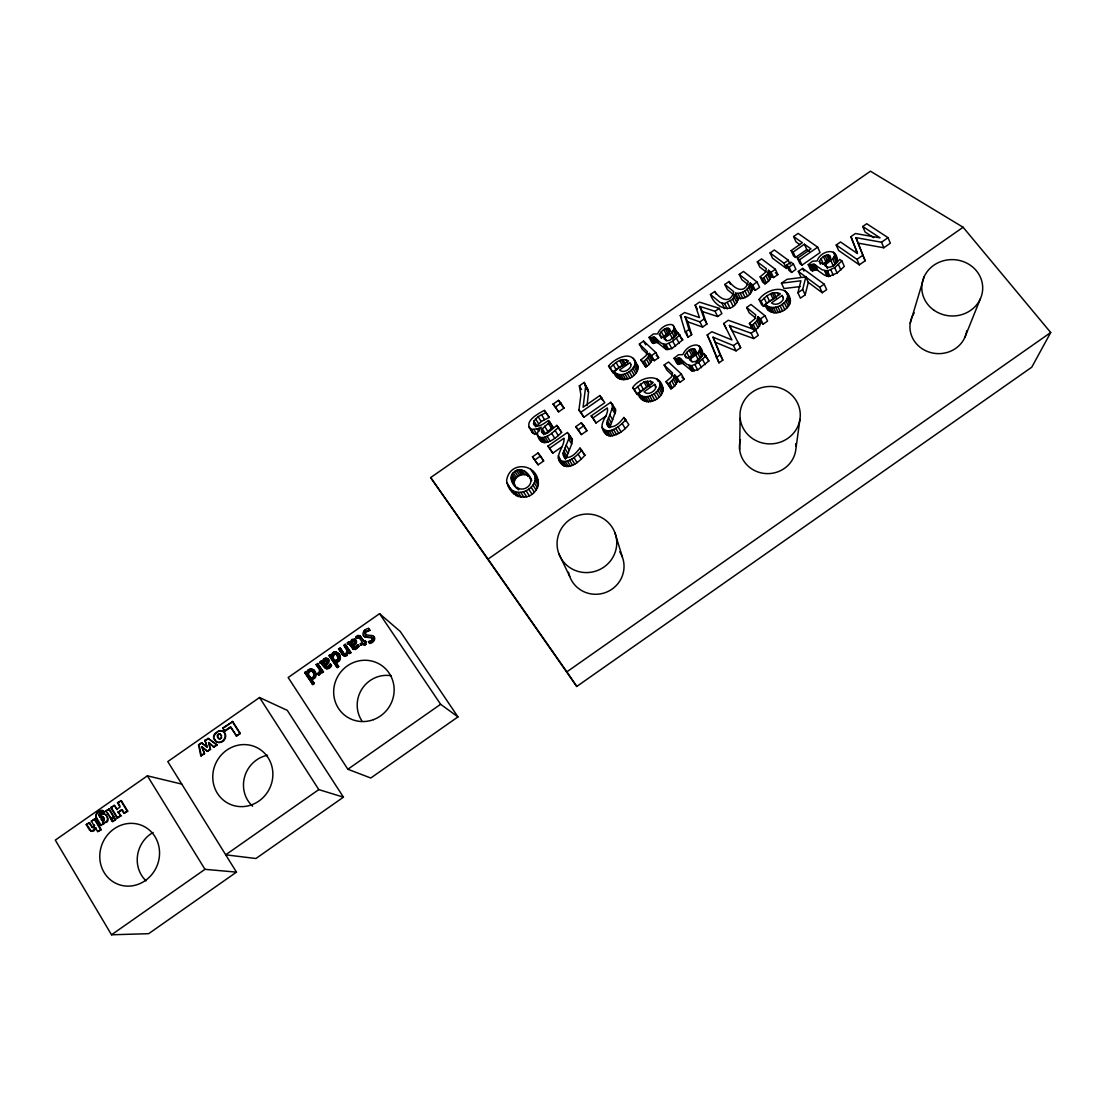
<?xml version="1.0" encoding="UTF-8"?>
<svg xmlns="http://www.w3.org/2000/svg" width="1106" height="1106" viewBox="0 0 1106 1106"><rect width="100%" height="100%" fill="white"/><g stroke="black" fill="none" stroke-linecap="round" stroke-linejoin="round"><path stroke-width="1.5" d="M318.487 674.84L320.173 673.098L320.422 671.093L321.957 672.918L323.436 671.895L317.616 663.559L316.15 664.595L320.159 670.195L319.51 672.89L317.588 673.485L318.487 674.84L320.242 674.218L320.975 671.425M739.638 449.451L740.135 418.262M333.805 652.084L331.482 656.079C330.943 653.01 334.924 650.466 337.344 652.609L337.524 652.747C342.348 654.793 340.786 664.084 335.159 661.651C339.915 662.743 341.491 656.065 338.187 653.397L338.726 653.757M313.745 670.084L313.039 669.6C310.579 667.485 306.597 670.001 307.136 673.084L306.141 671.577L304.662 672.614L312.86 684.586L314.339 683.549L311.353 679.001C316.966 680.121 317.574 671.743 313.178 669.752L314.394 670.748M307.703 673.402L307.427 671.024M318.943 672.572L319.606 669.863M612.655 404.257L612.074 408.708L606.821 422.63L609.807 427.704L615.544 411.363L615.6 409.331L610.747 402.266L591.157 415.925L596.01 422.99L606.406 415.732M353.934 647.397L355.62 647.95L352.8 645.89L355.883 642.71L354.929 639.171L351.874 639.379L350.118 642.351L348.528 641.812L347.063 643.07L349.275 643.844M352.8 645.89C355.51 646.443 358.565 640.706 354.929 639.171M569.327 434.478L568.636 439.013L563.078 453.156L566.175 458.147L571.705 444.018L572.383 439.469L567.516 432.418L547.899 446.105L552.779 453.156L561.889 446.796M328.634 659.522L328.095 659.176C330.57 663.102 319.855 670.056 328.841 662.314C330.625 657.628 322.593 656.66 322.551 661.595M364.593 633.544L365.823 631.194L369.943 630.282L365.561 632.273L365.906 635.245L365.091 633.932M584.272 382.413L585.599 386.962L583.083 407.243L599.867 395.533L604.816 402.681L583.885 417.266L578.936 410.132L580.885 394.911L579.35 385.842L584.272 382.413L588.544 391.953L587.065 405.473M760.154 276.79L762.684 282.085L765.02 283.896L768.559 281.242L770.813 277.551L770.951 275.588L768.449 270.279L767.509 274.122L763.942 277.675L762.49 278.588L760.154 276.79L765.38 272.435L766.334 268.675L757.32 261.832L761.564 258.873L775.361 269.27L777.864 274.578L773.564 277.578L770.951 275.588M753.255 324.417L755.868 329.74L759.532 326.063L760.527 322.012L757.928 316.689L756.933 320.74L753.255 324.417L751.776 325.344L749.398 323.394L754.762 318.901L755.771 314.934L746.619 307.496L750.974 304.454L764.993 315.749L767.578 321.099L763.168 324.169L760.527 322.012M344.671 656.356L342.348 654.669L338.56 648.946L340.026 647.909L344.09 653.881L345.749 654.019L347.146 650.494L343.717 645.337L345.183 644.314L351.003 652.637L349.524 653.66L348.017 651.807L347.007 654.807L344.16 655.996L346.786 655.83L347.892 652.982M346.772 652.664L347.657 650.853L345.1 646.996M538.263 485.465C540.074 463.912 509.811 459.211 506.617 480.488C509.064 498.64 531.627 504.239 538.263 485.465L535.083 480.502L534.972 475.691L532.553 471.17M772.292 293.035L777.269 292.703L780.38 293.809L765.131 304.44C767.951 318.569 789.49 312.804 790.431 300.873C788.537 282.887 766.278 288.846 759.062 299.491L761.633 304.8L763.638 306.403L769.458 301.067L774.822 298.371L772.292 293.035L766.914 295.744L761.066 301.081L763.638 306.403M371.533 640.526L372.598 639.157L371.975 637.277L365.187 637.028L372.888 638.093L372.017 640.899L368.478 641.674L369.902 643.443C373.455 643.056 376.98 638.107 373.026 635.673L365.409 634.872M765.131 304.44C772.693 311.961 789.007 304.316 787.569 293.864M830.896 260.629L833.302 266.062L836.343 262.551L837.228 259.689C836.495 246.126 819.712 251.781 817.168 260.933L812.592 261.196L808.237 264.652L810.67 270.044L812.454 270.901L816.67 269.712L824.537 275.2L828.491 276.528L837.104 273.044L844.307 266.435L841.915 260.961L839.634 259.357C836.468 263.491 829.956 270.666 824.689 265.412L832.694 258.79L834.671 255.583L834.449 253.094M338.325 658.789L336.418 654.323C339.542 655.346 338.173 660.628 338.851 659.135M542.286 428.755L545.355 433.676L552.876 427.082L549.82 422.133L542.286 428.755L541.498 430.981L542.203 432.861L545.41 433.829L547.705 433.027L556.802 425.395L561.627 432.377C555.392 438.805 540.958 450.336 537.378 434.561L537.627 432.46L541.235 427.179L537.253 428.921L531.392 429.377C522.53 422.036 538.622 413.298 544.387 410.409L549.253 417.432L541.166 421.524L537.004 425.948L533.935 421.027L538.11 416.603L546.212 412.497M310.136 677.674C315.058 678.738 314.781 672.13 311.132 670.706L308.698 671.494L307.717 673.983L310.703 678.006C316.053 679.029 315.044 671.826 311.132 670.706M665.95 381.625L670.969 388.897L674.632 386.16L677.079 382.206L677.342 380.049L674.536 374.865L673.36 379.054L669.614 382.787L668.135 383.713L665.95 381.625L671.37 377.077L672.559 372.999L664.139 365.021L668.508 361.98L681.407 374.077L684.213 379.275L679.789 382.372L677.342 380.049M799.928 419.381A30.152 28.715 -2.7 0 1 751.278 437.672A30.152 28.715 -2.7 0 1 759.158 388.469A30.152 28.715 -2.7 0 1 799.928 419.381L795.67 450.64A28.258 27.014 -1.6 0 1 761.923 473.064A28.258 27.014 -1.6 0 1 740.453 439.663M640.83 359.975L645.724 367.068L649.305 364.399L651.724 360.584L652.015 358.51L649.222 353.395L648.005 357.432L644.342 361.054L642.904 361.966L640.83 359.975L646.125 355.565L647.342 351.625L639.351 344.035L643.609 341.063L655.858 352.579L658.651 357.708L654.337 360.708L652.015 358.51M369.418 643.084L373.565 640.498L374.243 636.821M643.955 381.957L650.411 381.197L653.259 382.496L637.941 393.183C641.286 407.409 661.692 401.837 663.088 389.741C661.595 371.727 639.849 376.69 632.618 387.681L637.263 394.565L646.816 387.086L643.955 381.957L634.374 389.45L637.263 394.565M637.941 393.183C645.227 402.335 663.406 391.842 659.356 381.238M621.282 359.906L624.13 364.952L618.973 367.551L613.139 372.819L610.263 367.786C614.715 363.031 621.779 356.823 628.581 360.929L613.636 371.34C616.802 386.865 641.521 377.685 637.319 364.745M314.339 683.549L310.786 678.669C315.542 679.775 317.132 673.084 313.841 670.416M613.636 371.34C620.411 379.178 633.862 371.713 635.273 362.865C632.134 349.51 613.844 358.828 608.59 366.114L613.139 372.819M739.237 274.426L748.25 281.505C745.375 293.823 735.531 290.076 729.117 281.477L724.845 284.463L733.72 291.638C730.748 303.915 721.098 300.293 714.739 291.5L710.453 294.486C714.988 308.353 733.831 315.404 738.214 298.413L735.628 293.159C741.988 294.362 749.287 289.523 750.172 283.025L752.744 285.03L755.287 290.311L759.587 287.325L757.043 282.03L743.495 271.468L739.237 274.426L741.794 279.666L748.223 284.74M710.453 294.486L719.965 302.367L724.582 303.556L732.656 299.242L735.628 293.159M695.923 362.16C702.13 358.883 705.517 351.252 698.978 345.971L697.057 345.044C690.849 344.56 685.167 349.095 682.817 354.639L678.49 354.736L674.066 358.233L676.858 363.404L678.448 364.386L682.54 363.293L691.762 370.8L697.706 369.929L708.863 360.943L704.121 353.906L695.702 361.441L692.37 361.911L689.508 359.726C693.227 356.367 700.651 353.077 699.794 347.021M516.447 487.87C508.055 478.718 525.875 468.225 531.018 479.396M518.755 489.847C499.083 475.511 523.497 458.188 531.765 480.695M365.685 637.402L364.745 636.918C360.418 634.125 364.648 628.858 368.436 628.374L369.943 630.282M738.214 298.413C744.559 299.643 751.859 294.79 752.73 288.293L750.172 283.025M670.029 333.998L672.766 339.141L676.983 332.726L673.25 325.399L671.411 324.514C665.37 324.127 659.895 328.537 657.531 333.888L653.356 334.012L649.042 337.413L651.807 342.501L653.328 343.441L657.296 342.348L666.061 349.496L671.812 348.597L682.72 339.86L678.075 332.989L669.835 340.302L666.614 340.786L663.89 338.713C667.195 335.602 676.678 331.192 673.25 325.399M332.077 656.978L335.049 661.001L332.077 656.978L333.611 653.992L336.017 654.061L334.551 653.591M332.616 657.323L335.077 653.936M310.703 678.006L308.298 674.314L309.279 671.826L311.698 671.038M96.167 815.62L96.706 814.099M354.39 642.89L354.86 641.563L353.395 640.568L350.865 642.973L352.233 645.033L354.39 642.89L354.349 641.19M326.906 660.365L324.666 660.102L323.284 662.231L325.192 664.637L327.362 662.494L326.367 660.033M324.652 664.305L326.809 662.148L326.782 660.448M549.82 422.133L548.479 420.598C544.47 422.879 538.746 428.506 534.101 424.842L533.935 421.027M781.458 283.191L787.03 279.306L805.818 276.97L808.292 282.376L805.168 294.86L800.426 298.164L797.924 292.772L800.91 280.786L781.458 283.191L783.974 288.542L800.15 286.578M805.168 294.86L802.68 289.454L805.818 276.97M96.001 827.813L94.134 830.744L91.729 831.283M563.078 453.156L563.894 456.405L565.498 457.483C571.802 458.313 576.447 452.478 579.986 448.096L584.936 455.271C579.862 460.787 570.323 470.368 562.346 464.769C552.198 456.488 565.042 447.446 564.019 438.183L549.668 448.193L547.899 446.105M910.21 323.229L924.16 276.694M349.054 641.784L350.63 642.71L352.385 639.752L355.427 639.545M323.104 661.941L322.026 661.208L323.104 661.941L322.869 660.614M511.096 489.433C519.156 496.359 532.622 490.096 535.083 480.502M218.739 733.9L220.094 734.149L218.739 733.9C216.099 734.605 217.329 738.269 219.334 738.988L221.684 737.343L220.329 734.398M221.407 738.131L219.9 739.181C217.896 738.462 216.665 734.799 219.306 734.094M91.839 831.311L89.614 830.15L86.227 824.634L89.144 822.601L92.102 827.357L93.457 827.399L93.982 825.67L91.328 821.067L94.895 819.145L101.227 829.666L97.66 831.601L95.323 827.717L92.296 831.214M104.434 818.053L101.531 817.21L100.909 818.965L101.793 820.431L103.038 820.804L104.254 819.532L102.678 816.975M104.047 820.099L103.079 820.873L101.572 819.076L102.775 817.058M964.805 337.524L980.372 298.758M100.563 816.56L102.042 814.597L104.434 813.988M353.754 643.83L352.745 645.406L351.376 643.346L352.745 641.217L354.445 641.148M102.595 822.422C114.319 824.841 103.853 806.385 99.734 817.196L98.641 814.652C100.798 813.048 108.042 811.32 101.088 810.422C92.973 812.108 95.282 821.426 100.563 825.449L103.95 823.652L102.595 822.422L103.95 823.652M100.411 817.293L99.305 814.763L101.296 813.504M325.192 664.637L323.837 662.577L326.367 660.171M1050.7 332.519L1031.787 367.178L576.751 686.467L430.649 477.585L870.45 171.209L963.105 227.255L1050.7 332.519L566.866 671.84L576.751 686.467M819.27 261.528C821.067 257.961 825.228 253.786 829.569 255.5L829.569 258.61L823.099 264.279L819.27 261.528L820.472 264.237M363.846 632.314L363.833 631.208M686.121 357.957L684.738 355.358C686.605 351.971 690.711 347.353 694.983 349.372L696.351 351.985M325.219 665.162L326.892 666.918L330.265 664.029L331.606 665.577C328.828 671.411 322.883 668.052 321.583 663.019M326.339 666.669L328.067 667.195L330.805 664.374M355.123 647.577L357.86 644.757L359.16 646.319L355.496 649.54L352.855 648.876L353.851 649.512M358.358 645.13L356.906 646.208M661.443 338.395L659.37 334.565C661.25 331.302 665.176 326.809 669.351 328.703L670.706 331.275M338.132 659.287L334.51 660.655M321.735 663.075L319.496 662.328L320.961 661.07L322.565 661.554M320.685 663.393L320.049 662.674L321.487 661.029M348.224 644.162L347.588 643.443L349.565 642.144M320.132 663.061C324.058 663.061 326.768 673.651 331.067 665.231L330.265 664.029M353.353 649.153L357.515 647.411L358.662 645.959L357.86 644.757M591.157 415.925L593.023 417.957L607.36 407.948C608.922 415.013 601.18 420.418 602.065 427.4C606.019 443.865 623.037 432.501 628.83 424.635L623.895 417.46C620.383 421.884 615.71 427.593 609.406 426.847L607.747 425.81L606.821 422.63M602.065 427.4C608.494 436.483 621.157 425.202 625.872 419.533M559.235 459.764C567.226 465.363 576.765 455.741 581.867 450.239M808.237 264.652L810.007 265.509L814.237 264.306L822.104 269.781L827.551 270.956L834.698 267.583L841.915 260.961M89.144 822.601L92.78 827.454L93.872 826.97M674.066 358.233L675.669 359.215L679.761 358.109L686.688 364.261L691.706 365.754L698.743 362.45L706.14 355.703M649.042 337.413L650.563 338.339L654.517 337.247L661.098 343.095L665.923 344.478L672.752 341.242L679.983 334.689M97.259 813.366L102.457 810.463M358.842 637.402L356.906 638.314L355.731 636.945L357.888 635.397L359.934 635.77L364.372 641.701L365.381 640.996L366.114 642.074L364.607 642.42L366.114 642.074M356.906 638.314L356.243 637.319L357.293 636.309L360.432 636.144M538.166 436.276C545.41 440.962 553.346 431.63 558.571 427.4M826.818 255.113L829.21 260.532L823.458 264.14L821.039 258.721M356.395 637.941L358.33 637.015L359.962 638.328L358.33 637.015M692.425 348.846L695.162 354.044L689.425 357.639L686.66 352.441M665.259 328.676L667.996 333.805L664.015 336.846L661.277 331.731M311.726 668.95L307.952 670.195M347.699 643.803L349.676 644.134L348.749 643.471M366.058 644.231L364.192 645.033L366.058 644.231L365.091 642.793M217.177 732.172L215.297 733.942A5.267 4.977 -60 0 0 214.315 736.002M343.441 797.163L318.791 789.601L225.679 854.827L255.928 858.505L343.441 797.163L287.297 710.37L259.537 697.513L167.78 761.578L236.463 872.136L148.646 933.685L111.512 934.791L55.3 840.118L147.388 775.831L181.799 784.099M457.967 716.895L370.773 778.016L347.865 769.251L288.168 677.522L379.565 613.692L400.248 631.443L457.967 716.895L440.617 704.287L379.565 613.692M753.753 338.56L751.126 333.224L729.435 325.454L732.089 330.735L753.753 338.56L758.301 335.381L755.675 330.044L728.301 320.27L723.697 323.491L731.909 339.929L711.863 331.731L707.232 334.966L718.969 362.837L722.826 360.141L713.066 337.192L733.43 345.57L736.112 350.865L740.661 347.699L737.992 342.39L733.43 345.57M888.049 237.666L866.717 223.73L862.749 226.495L880.03 237.859L855.408 233.518L850.915 236.643L857.44 253.564L840.532 241.993L836.205 245.007L838.583 250.454L859.334 264.846L865.168 260.781L855.961 237.666L881.523 242.228L888.049 237.666L890.33 243.223L883.818 247.772L858.284 243.154M808.292 282.376L822.228 292.731L826.666 289.634L824.205 284.187L802.68 268.399L798.325 271.426L800.799 276.804M204.555 753.698L201.942 747.089L204.555 753.698L200.78 755.744L198.541 744.877L201.499 742.817L207.099 746.965L204.942 740.398L207.099 746.965M204.942 740.398L208.481 738.532L217.135 744.905L213.928 747.144L208.536 742.499L210.209 749.163L209.117 742.679L213.928 747.144M222.735 727.969L232.744 721.582L240.292 733.458L236.601 736.043L230.352 726.877L224.601 730.9L222.735 727.969L225.154 731.107L230.905 727.084L236.601 736.043M198.541 744.877L202.08 742.997M205.522 740.591L208.481 738.532M224.642 727.236L232.744 721.582M105.789 810.975L109.342 809.067L113.946 816.67L111.056 818.689L105.789 810.975L109.342 809.067M120.996 815.869L118.107 812.081L120.996 815.869L117.098 818.025L110.738 807.518L114.623 805.375L117.195 809.62L113.973 805.265M116.545 809.495L120.056 807.034L117.485 802.804L121.356 800.675L127.729 811.154L123.858 813.297L121.632 809.62L118.107 812.081M86.227 824.634L89.821 822.698M94.895 819.145L91.328 821.067M110.738 807.518L113.545 806.122M117.485 802.804L121.356 800.675M335.699 661.996L338.699 666.531L337.219 667.568L329.007 655.609L330.487 654.572L332.021 656.425M304.662 672.614L306.141 671.577M329.007 655.609L331.026 654.932M338.56 648.946L340.551 648.282L344.09 653.881M118.757 812.191L122.282 809.73L124.508 813.408M361.012 644.936L363.625 643.816L361.012 644.936L360.28 643.844L362.409 642.365L358.911 637.332M359.934 635.77L363.874 641.342L365.381 640.996M100.563 825.449L103.273 823.555M110.393 818.578L113.946 816.67M200.78 755.744L203.974 753.518M201.942 747.089L207.195 751.264L210.209 749.163M213.347 746.965L217.135 744.905M207.195 751.264L210.776 749.343M110.946 819.491L114.499 817.569L115.701 819.56L112.798 821.578L110.946 819.491L113.531 818.246M321.404 672.6L323.436 671.895M349.012 653.314L351.003 652.637M97.66 831.601L101.227 829.666M112.148 821.482L115.701 819.56M117.098 818.025L120.347 815.758M123.858 813.297L127.729 811.154M430.649 477.585L488.023 559.138L963.105 227.255M236.048 735.836L240.292 733.458M312.293 684.268L313.772 683.231M336.68 667.236L338.699 666.531M111.512 934.791L204.969 869.33L236.463 872.136M347.865 769.251L440.617 704.287M553.152 404.091L558.516 400.358L561.019 403.137L564.019 408.086L558.654 411.833L553.152 404.091L558.654 411.833M702.434 311.574L706.872 324.072L702.573 327.072L699.891 321.887L685.056 316.662L687.752 321.818L691.692 334.662L688.001 337.247L685.278 332.063L680.301 315.5L684.586 312.514L699.476 317.602L695.176 305.132L699.476 302.132L719.273 308.367L721.9 313.606L717.683 316.537L702.434 311.574L699.78 306.403L715.043 311.311L717.683 316.537M770.094 252.928L784.002 263.242L786.463 268.578L772.555 258.223L770.094 252.928L774.338 249.97L788.302 260.242L790.14 264.251M793.596 236.546L798.131 233.394L817.68 247.15L820.071 252.555L801.974 265.177L799.915 263.657L797.467 258.292L810.975 248.878L804.394 244.205L793.126 252.071L791.108 250.606L802.348 242.753L793.596 236.546L796.016 241.868L799.762 244.55M555.641 406.884L561.019 403.137M649.222 353.395L651.531 355.593L655.858 352.579M685.278 332.063L688.983 329.491L685.056 316.662M699.891 321.887L704.204 318.874L699.78 306.403M715.043 311.311L719.273 308.367M752.744 285.03L757.043 282.03M768.449 270.279L771.062 272.27L775.361 269.27M784.002 263.242L788.302 260.242M791.108 250.606L793.541 255.942L795.56 257.408L806.799 249.569L809.44 251.449M786.56 265.15L790.873 262.136L793.458 264.044L795.919 269.394L791.606 272.408L789.034 270.486L786.56 265.15L789.131 267.058L791.606 272.408M578.936 410.132L580.885 412.262L601.871 397.635M789.131 267.058L793.458 264.044M797.467 258.292L799.541 259.799L817.68 247.15M532.498 456.833L538 453.004L540.502 456.018L543.64 460.967L538.124 464.81L532.498 456.833L538.124 464.81M575.77 426.653L581.272 422.824L583.913 425.727L586.927 430.759L581.438 434.589L575.77 426.653L581.438 434.589M534.986 459.861L540.502 456.018M578.397 429.584L583.913 425.727M654.766 384.321L644.051 391.8C647.77 395.533 653.881 392.188 655.72 388.095L654.766 384.321L656.204 386.893M782.136 295.454L771.449 302.906C775.458 306.141 781.569 303.238 783.449 298.979L782.136 295.454L783.394 298.136M674.536 374.865L676.983 377.174L681.407 374.077M757.928 316.689L760.569 318.832L764.993 315.749M797.924 292.772L802.68 289.454M716.246 357.57L720.117 354.874L713.066 337.192M751.126 333.224L755.675 330.044M836.205 245.007L856.984 259.343L862.818 255.265L855.961 237.666M798.325 271.426L819.767 287.284L824.205 284.187M100.314 813.325L104.628 812.108M336.113 660.628L337.33 660.13M317.588 673.485L318.348 673.139M218.214 731.55L219.223 731.121A5.419 5.115 -59.9 0 1 222.347 731.094M368.478 641.674L370.344 641.107M104.268 822.67C108.761 821.952 108.347 815.606 104.628 814.113M650.162 386.16L648.531 386.478L645.669 381.349M327.362 658.429L325.33 658.139M91.162 831.228L92.406 831.38M528.737 426.805L532.608 432.985L537.046 434.575L533.963 429.653M92.102 827.357L94.134 827.495M102.402 820.763L103.701 820.901M102.098 816.961L103.356 817.071M103.259 822.518L104.144 822.753M687.752 321.818L702.573 327.072M715.748 342.431L736.112 350.865M102.388 810.463L103.964 811.998M517.138 487.387C522.875 492.377 533.617 485.493 530.175 478.221M219.527 733.942L221.642 735.518M316.15 664.595L320.159 670.195M325.261 668.148L326.809 668.909M325.841 666.13L326.892 667.001M320.781 662.674L322.136 663.365M323.74 659.135L324.307 658.623M325.828 659.826L327.321 660.794M873.685 237.693L865.058 231.984L862.749 226.495M336.072 651.946L335.312 651.807M335.477 653.701L336.943 654.683M345.749 654.019L346.344 653.439M91.3 831.118L86.918 824.73M353.436 646.858L354.998 648.005M352.482 648.24L349.565 644.273L353.367 649.236M353.395 640.568L354.86 641.563M349.593 641.95L350.63 642.71M360.28 643.844L361.51 645.296M207.914 738.324L216.569 744.711M775.347 272.684L777.864 274.578M363.487 635.715L363.598 635.383M766.264 272.007L759.822 267.099L757.32 261.832M371.381 637.028L372.888 638.093M364.482 630.517L365.27 629.881M752.73 288.293L755.287 290.311M201.499 742.817L206.518 746.785M759.062 299.491L761.066 301.081M202.522 747.269L207.776 751.444M222.79 731.356C227.49 734.315 224.698 741.338 219.79 742.195A5.101 4.825 -60 0 1 215.781 741.435L213.97 738.974A5.171 4.88 -60 0 1 213.596 736.886A5.281 4.977 -60 0 1 214.73 733.748L218.67 730.914A5.419 5.115 -59.9 0 1 221.794 730.886C228.085 732.49 226.149 741.573 220.357 742.389A5.101 4.811 -60 0 1 216.347 741.628L214.536 739.167A5.171 4.88 -60 0 1 214.246 738.144M733.776 294.818L727.43 289.675L724.845 284.463M755.757 318.127L749.218 312.791L746.619 307.496M708.863 360.943L704.121 353.906M680.812 338.146L682.72 339.86M684.738 355.358L688.112 358.455L694.706 352.69L694.983 349.372M659.37 334.565L662.563 337.496L669.033 331.897L669.351 328.703M681.863 377.077L684.213 379.275M656.204 355.399L658.651 357.708M672.96 375.888L666.946 370.178L664.139 365.021M647.853 354.556L642.144 349.109L639.351 344.035M790.085 299.242L785.329 291.058M835.873 257.587L836.827 258.541M632.618 387.681L634.374 389.45M608.59 366.114L610.263 367.786M533.852 474.184L537.226 478.345M507.806 485.188L514.331 494.341M586.927 430.759L581.272 422.824M561.516 405.308L564.019 408.086M572.383 439.469L568.277 433.663M584.936 455.271L579.986 448.096M549.253 417.432L544.387 410.409M561.627 432.377L556.802 425.395M552.876 427.082L548.479 420.598M543.64 460.967L538 453.004M661.001 384.916L662.204 386.395M349.15 643.761L350.077 644.632M702.517 352.247L698.978 345.971M675.973 330.528L676.748 331.537M488.023 559.138L566.866 671.84M368.436 628.374L369.459 629.895M368.962 642.047L369.902 643.443M364.897 640.623L365.616 641.715M364.607 642.42L365.561 643.872M363.127 643.443L364.69 645.392M353.312 646.25L353.948 647.217M345.183 644.314L350.478 652.277M339.086 649.305L342.874 655.029M330.487 654.572L331.482 656.079M335.159 661.651L338.173 666.199M329.56 655.955L337.219 667.568M513.17 490.912L516.405 495.834M506.921 482.866L509.341 486.529M325.758 665.494L326.394 666.462M518.05 492.391L521.285 497.313M515.493 491.894L518.728 496.815M317.616 663.559L322.883 671.563M318.141 673.817L319.04 675.172M523.415 491.824L526.636 496.774M511.359 475.442L514.567 480.35M511.055 477.004L514.262 481.898M520.732 492.364L523.967 497.299M511.166 478.649L514.373 483.557M511.691 480.405L514.912 485.313M305.242 672.932L312.86 684.586M514.746 471.35L517.94 476.257M526.069 490.76L529.29 495.709M513.198 472.621L516.391 477.529M512.078 473.99L515.272 478.884M518.106 469.774L521.285 474.681M516.433 470.368L519.613 475.276M528.737 489.17L531.945 494.119M532.968 485.161L536.161 490.11M521.396 469.76L524.576 474.681M519.751 469.566L522.944 474.488M531.115 487.248L534.322 492.198M534.281 482.907L537.488 487.87M524.631 471.308L527.825 476.244M530.686 469.234L533.064 472.939M534.972 475.691L538.152 480.64M535.304 478.055L538.498 483.018M259.537 697.513L318.791 789.601M512.493 492.377L510.156 487.76M232.191 721.375L239.753 733.264M537.378 434.561L542.216 442.054M531.392 429.377L534.475 434.285M543.253 437.575L546.35 442.524M549.668 448.193L552.779 453.156M537.253 428.921L538.788 431.381M533.41 423.128L535.719 426.819M541.677 437.769L544.76 442.718M540.295 437.617L543.392 442.552M563.327 461.589L566.452 466.594M547.041 436.151L550.124 441.1M535.539 418.787L538.594 423.695M558.184 455.852L560.521 459.598M561.71 461.34L564.82 466.345M541.705 429.916L544.014 433.607M560.341 460.732L563.452 465.737M541.498 430.981L543.806 434.686M558.267 457.967L562.346 464.769M545.051 437.036L548.134 441.985M567.295 461.008L570.406 466.027M563.175 454.995L565.512 458.741M563.894 456.405L565.456 458.907M544.553 426.156L547.622 431.091M538.11 416.603L541.166 421.524M565.221 461.479L568.346 466.483M548.313 423.197L551.369 428.146M541.47 414.653L544.511 419.575M569.452 460.207L572.549 465.225M563.576 450.875L566.673 455.879M551.659 433.345L554.728 438.308M574 457.58L577.097 462.612M566.161 445.179L569.244 450.183M555.212 430.58L558.281 435.557M571.678 459.059L574.788 464.078M564.682 448.179L567.779 453.184M147.388 775.831L204.969 869.33M569.203 436.538L572.272 441.543M578.175 454.207L581.258 459.239M568.636 439.013L571.705 444.018M532.608 432.985L531.53 430.303M120.706 800.55L127.093 811.044M118.135 802.928L119.849 805.749M111.388 807.629L117.748 818.122M558.516 400.358L560.77 404.063M108.678 808.956L113.282 816.56M113.835 817.472L115.038 819.463M107.213 812.357L111.056 818.689M111.595 819.601L112.798 821.578M96.899 818.357L101.24 825.546M94.217 819.048L100.563 829.569M580.885 412.262L583.885 417.266M593.023 417.957L596.01 422.99M607.318 430.898L610.318 435.971M579.35 385.842L581.562 389.575M605.659 430.676L608.659 435.75M604.249 430.096L607.249 435.17M585.198 384.722L588.129 389.713M585.599 386.962L588.544 391.953M611.341 430.262L614.328 435.349M606.973 424.441L608.48 426.971M609.24 430.746L612.24 435.833M608.314 417.736L611.286 422.81M613.512 429.446L616.498 434.547M607.263 420.404L610.249 425.478M606.102 434.229L604.913 430.4M599.867 395.533L602.811 400.566M618.074 426.819L621.047 431.921M609.724 414.778L612.696 419.851M615.752 428.299L618.738 433.4M612.074 408.708L615.033 413.782M610.747 402.266L613.692 407.326M612.586 406.289L615.544 411.363M622.222 423.46L625.194 428.575M623.895 417.46L626.107 421.289M614.272 372.017L617.162 377.063M619.097 374.616L621.973 379.676M613.318 364.759L616.18 369.805M617.355 374.118L620.231 379.164M615.752 373.247L618.627 378.307M616.111 362.505L618.973 367.551M622.955 374.519L625.83 379.579M620.978 374.74L623.853 379.814M640.153 395.188L643.056 400.317M627.061 372.957L629.936 378.031M619.623 360.501L622.471 365.561M638.618 393.888L641.508 399.017M624.987 373.911L627.849 378.985M631.277 369.998L634.139 375.086M645.6 396.805L648.489 401.934M622.858 359.574L625.706 364.634M643.651 396.639L646.54 401.782M629.203 371.63L632.065 376.704M637.485 386.326L640.374 391.441M641.839 396.1L644.729 401.229M649.747 395.976L652.637 401.119M632.922 368.298L635.77 373.386M647.646 396.57L650.535 401.727M640.346 384.017L643.222 389.132M625.844 359.713L627.987 363.515M634.485 359.657L637.955 366.28M633.351 358.261L636.185 363.335M635.273 362.865L638.107 367.952M634.941 364.676L637.775 369.763M651.89 394.994L654.766 400.151M634.139 366.528L636.987 371.616M650.411 381.197L651.835 383.768M656.204 391.966L659.079 397.123M647.314 381.031L649.457 384.874M654.088 393.639L656.964 398.796M644.342 361.054L647.162 366.155M659.121 388.372L661.982 393.529M642.904 361.966L645.724 367.068M657.89 390.211L660.752 395.367M658.167 379.773L662.895 387.999M646.485 359.298L649.305 364.399M660.241 384.584L663.088 389.741M656.549 378.556L657.959 381.128M659.923 386.464L662.77 391.621M648.918 355.468L651.724 360.584M648.005 357.432L650.826 362.547M669.614 382.787L672.448 387.971M668.135 383.713L670.969 388.897M643.609 341.063L645.697 344.878M651.531 355.593L654.337 360.708M671.798 380.976L674.632 386.16M653.508 336.984L656.273 342.086M674.259 377.008L677.079 382.206M652.443 337.15L655.208 342.252M651.337 337.717L654.116 342.819M673.36 379.054L676.181 384.238M650.563 338.339L653.328 343.441M655.499 337.911L658.264 343.026M676.983 377.174L679.789 382.372M654.517 337.247L657.296 342.348M665.923 344.478L668.688 349.62M664.554 344.56L667.319 349.703M663.296 344.353L666.061 349.496M677.605 357.985L680.384 363.169M669.047 343.454L671.812 348.597M676.471 358.579L679.25 363.75M664.927 337.994L666.296 340.565M675.669 359.215L678.448 364.386M666.89 328.219L669.628 333.348M672.752 341.242L675.503 346.399M680.784 358.814L683.563 363.998M679.761 358.109L682.54 363.293M663.683 329.56L666.42 334.676M678.697 357.832L681.476 363.017M676.471 338.284L679.208 343.441M690.296 365.823L693.075 371.035M671.84 332.187L674.577 337.33M688.983 365.588L691.762 370.8M668.328 328.219L669.697 330.777M694.941 364.704L697.706 369.929M678.075 332.989L680.121 336.846M674.259 327.583L676.983 332.726M690.559 358.994L691.941 361.607M673.969 328.952L676.706 334.095M673.153 330.487L675.89 335.63M691.706 365.754L694.485 370.966M690.752 349.302L693.49 354.514M689.121 350.201L691.872 355.399M697.637 353.021L700.375 358.233M693.918 348.86L695.978 352.759M695.785 354.888L698.536 360.1M698.743 362.45L701.508 367.69M688.983 329.491L691.692 334.662M699.794 349.676L702.531 354.902M680.301 315.5L681.655 318.072M698.978 351.266L701.716 356.491M702.545 359.395L705.296 364.634M700.07 348.252L702.794 353.478M720.117 354.874L722.826 360.141M707.232 334.966L709.25 338.892M704.204 318.874L706.872 324.072M695.176 305.132L697.181 309.003M729.435 325.454L740.661 347.699M723.697 323.491L726.352 328.731M714.739 291.5L716.038 294.099M724.582 303.556L727.195 308.795M722.052 303.431L724.665 308.671M727.444 302.74L730.057 307.993M730.499 301.012L733.098 306.251M734.232 297.334L736.831 302.588M732.656 299.242L735.255 304.482M737.909 293.422L740.495 298.689M751.776 325.344L754.403 330.666M729.117 281.477L730.402 284.09M749.398 323.394L752.025 328.703M735.227 295.316L737.813 300.569M755.426 322.62L758.039 327.943M740.232 293.145L742.817 298.399M744.946 290.919L747.518 296.187M757.762 318.749L760.361 324.086M756.933 320.74L759.532 326.063M742.582 292.302L745.154 297.569M747.131 289.122L749.702 294.403M760.569 318.832L763.168 324.169M749.744 285.182L752.301 290.449M748.734 287.214L751.292 292.496M769.486 307.039L772.043 312.39M764.094 298.026L766.652 303.348M767.633 306.251L770.205 311.588M765.905 305.09L768.476 310.427M773.509 307.551L776.08 312.901M766.914 295.744L769.458 301.067M771.449 307.482L774.006 312.832M558.793 553.622L569.701 576.42M94.204 824.827L94.66 825.767M763.942 277.675L766.458 282.984M777.808 306.611L780.366 311.975M770.536 293.671L773.08 299.007M762.49 278.588L765.02 283.896M775.652 307.261L778.209 312.625M782.191 304.247L784.735 309.611M767.509 274.122L770.011 279.431M766.043 275.947L768.559 281.242M773.993 292.661L776.523 297.998M779.993 305.602L782.536 310.98M771.062 272.27L773.564 277.578M784.292 302.588L786.822 307.966M768.311 272.242L770.813 277.551M777.269 292.703L778.541 295.371M787.735 297.279L790.265 302.657M787.057 299.104L789.587 304.482M785.91 300.873L788.44 306.251M786.712 292.385L789.228 297.749M787.914 295.496L790.431 300.873M96.692 818.025L96.167 816.449M799.541 259.799L801.974 265.177M802.68 268.399L803.91 271.081M793.126 252.071L795.56 257.408M540.475 439.483L541.263 441.211M810.795 264.873L813.242 270.279M810.007 265.509L812.454 270.901M819.767 287.284L822.228 292.731M815.385 264.928L817.818 270.334M814.237 264.306L816.67 269.712M804.394 244.205L806.799 249.569M813.09 264.085L815.523 269.491M811.942 264.279L814.389 269.684M827.551 270.956L829.984 276.403M826.058 271.081L828.491 276.528M824.661 270.929L827.081 276.376M825.09 255.61L827.482 261.03M830.883 269.85L833.288 275.297M823.445 256.523L825.85 261.942M825.74 264.693L827.551 268.758M828.394 255.057L830.191 259.136M833.952 257.104L836.343 262.551M832.694 258.79L835.085 264.237M829.569 255.5L830.772 258.21M834.698 267.583L837.104 273.044M834.836 254.242L837.228 259.689M833.495 252.14L835.279 256.219M834.671 255.583L837.062 261.03M838.459 264.569L840.85 270.03M850.915 236.643L857.413 252.901M856.984 259.343L859.334 264.846M862.818 255.265L865.168 260.781M881.523 242.228L883.818 247.772M709.928 340.192L718.969 362.837M614.95 532.802A29.945 29.171 -20.6 0 1 581.784 572.231A29.945 29.171 -20.6 0 1 564.019 524.935A29.945 29.171 -20.6 0 1 614.95 532.802L622.332 556.94M686.632 332.712L688.001 337.247M199.121 745.057L201.361 755.923M146.033 880.805A29.834 27.871 -67 0 1 153.14 832.445M252.597 806.205A29.503 28.051 -64 0 1 244.703 776.523A29.503 28.051 -64 0 1 267.541 755.246M361.842 720.78A29.171 28.203 -57 0 1 362.104 688.775A29.171 28.203 -57 0 1 391.33 675.766M966.741 330.818A28.535 26.53 3.4 0 1 928.846 352.012A28.535 26.53 3.4 0 1 914.233 312.901M619.747 551.811A28.065 27.429 -19.8 0 1 606.282 592.235A28.065 27.429 -19.8 0 1 568.553 572.272M795.822 443.575A28.258 27.014 -1.6 0 1 795.988 446.395M630.918 364.496L630.862 366.293C629.038 370.192 623.19 373.524 619.554 369.957L630.005 362.671L630.918 364.496M145.384 880.514A31.742 29.516 -66.2 0 0 143.821 826.334A31.742 29.516 -66.2 0 0 99.775 857.357A31.742 29.516 -66.2 0 0 145.384 880.514M251.892 804.753A31.369 29.71 -62.9 0 0 263.076 751.79A31.369 29.71 -62.9 0 0 213.458 770.288A31.369 29.71 -62.9 0 0 251.892 804.753M373.496 719.633A31.009 29.876 -55.7 0 0 383.962 667.277A31.009 29.876 -55.7 0 0 334.275 685.844A31.009 29.876 -55.7 0 0 373.496 719.633M933.713 310.039A30.456 28.175 2.6 0 0 982.446 291.652A30.456 28.175 2.6 0 0 940.57 261.693A30.456 28.175 2.6 0 0 933.713 310.039"/></g></svg>
